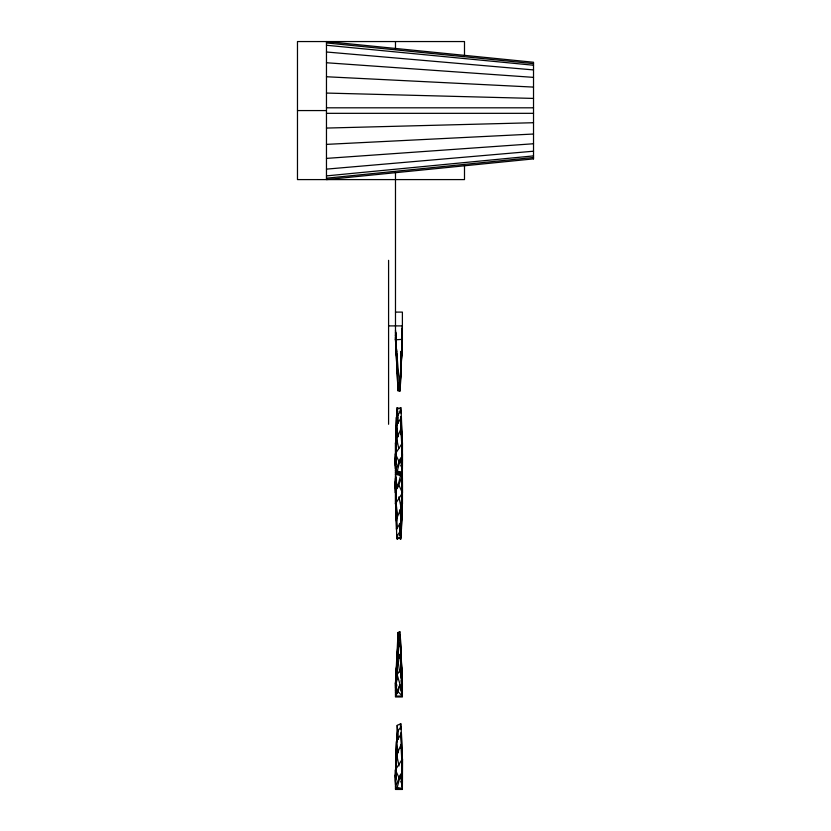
<?xml version="1.0" encoding="UTF-8"?>
<svg xmlns="http://www.w3.org/2000/svg" width="831" height="831" viewBox="0 0 831 831"><rect width="100%" height="100%" fill="white"/><g stroke="black" fill="none" stroke-linecap="round" stroke-linejoin="round"><path stroke-width="1.25" d="M401.768 501.446L402.464 503.898L402.391 477.752L402.464 492.897L395.4 503.898L395.483 477.752L396.564 480.089M400.771 465.453L402.391 468.944L402.464 442.798L395.4 453.809L395.483 468.944L395.4 442.798L396.107 445.25M402.391 783.384L402.464 758.9L395.4 769.911L395.483 785.046M395.483 477.752L395.4 492.897L395.483 479.425M402.391 468.944L402.464 453.809M395.992 454.391L395.483 459.896L396.003 454.837M395.992 492.316L395.483 486.8L396.003 491.859M402.391 683.165L402.391 696.97L395.483 696.97L395.483 683.061L398.059 632.495L399.804 631.653L400.843 652.397M395.992 770.493L395.483 775.998L397.187 725.401L400.677 723.718L400.843 728.797M401.737 453.57L402.391 459.45L402.391 487.257L400.677 537.397L397.187 539.08L397.062 535.257M401.757 493.572L402.391 486.8L401.737 493.126M395.878 460.53L395.483 463.044L396.46 417.422L396.792 419.967M400.906 525.462L401.415 529.285L402.391 483.663L401.799 487.423M395.992 458.13L395.483 461.943L396.46 417.422M401.415 529.285L402.391 484.753L401.705 489.843M396.013 455.99L395.483 461.049L396.719 410.306L397.904 412.02M401.809 491.474L402.391 486.343L401.144 536.4L399.971 534.676M395.483 463.044L396.46 425.43L401.415 417.422L402.391 463.044L401.799 459.283M402.391 483.663L401.415 521.266L396.46 529.285L395.483 483.663L395.878 486.166M395.483 779.146L396.46 741.532L401.415 733.513L402.391 778.045M395.483 461.943L396.46 425.43L398.236 436.722M402.391 484.753L401.415 521.266L399.638 509.985M398.932 408.457L397.187 407.626L395.483 459.896L397.187 409.299L400.677 407.626L400.843 412.695M396.003 463.283L395.483 465.734L395.982 450.205L395.483 464.3L395.878 461.818M396.325 439.848L396.699 428.194L396.304 439.807M401.383 512.031L401.176 518.502L401.394 512.052M401.872 483.413L402.391 480.962L401.799 499.088L402.391 486.343M401.778 500.449L402.391 482.396L401.799 486.135M402.391 338.892L400.262 387.661L399.088 385.937M395.483 465.734L395.951 455.481M396.065 452.916L396.699 438.82L401.176 428.194L401.695 443.671M397.093 516.009L396.699 518.502L396.158 501.675L396.699 518.502L401.176 507.886L402.391 480.962M395.483 781.836L395.951 771.583M396.065 769.018L396.699 754.922L401.176 744.296L402.391 780.402M395.483 461.049L395.971 450.101M396.252 444.595L396.823 432.141M397.145 425.597L397.613 415.469L401.144 410.306L402.391 461.049L401.726 454.723M395.483 464.3L396.699 438.82L398.766 448.605M400.729 521.099L400.262 531.238L396.719 536.4L395.483 485.647L396.013 490.716M400.968 516.041L402.391 482.396M400.75 520.975L400.262 531.238L399.462 523.634M400.926 517.121L401.415 506.858M395.483 777.151L395.961 767.023M396.314 759.42L396.782 749.292M397.145 741.699L397.613 731.571L401.144 726.398L402.391 777.151L401.726 770.815M395.971 766.203L395.483 776.466L395.92 772.612M396.273 759.783L396.823 748.243M397.125 741.823L397.613 731.571L398.413 739.164M400.635 370.844L400.178 379.829L400.646 370.813M400.958 364.435L401.602 351.606M401.799 347.753L402.391 336.212L401.778 341.323M400.978 364.362L401.653 351.482M401.789 348.906L402.391 337.303M395.483 684.671L397.602 651.733M397.769 649.198L398.496 637.793L400.262 635.206L402.391 683.975M397.665 650.621L395.483 683.975L395.992 678.844M397.831 648.055L398.496 637.793L399.233 646.663M401.778 342.559L402.391 333.522L401.82 337.209M401.757 343.951L402.391 334.945M401.768 338.923L402.391 330.302L401.695 332.691M401.789 339.64L402.391 331.974M395.483 689.346L397.82 659.783L400.054 654.464L402.391 687.923M401.228 352.136L400.916 355.938L401.415 350.827M401.757 345.8L402.391 338.196L400.262 387.661L399.888 383.808M395.483 171.913L395.483 339.806L402.391 339.349L399.804 391.214L398.059 390.373L398.496 385.272M401.737 347.005L402.391 339.349L399.804 391.214L399.264 384.753M395.483 683.279L396.023 676.631M396.242 674.066L396.782 667.636M399.482 635.528L399.804 631.653M395.909 341.177L395.483 337.303L399.867 389.936L398.007 390.767L398.444 385.646M400.968 356.219L401.404 351.108M401.84 345.987L402.391 339.588M395.483 692.566L397.166 674.668L400.698 669.173L402.391 690.893M396.242 676.278L396.74 671.147M395.483 459.668L395.992 454.588M397.571 535.268L397.187 539.08L397.571 535.289M401.757 493.385L402.391 487.039M395.483 775.77L395.992 770.69M401.726 491.983L402.391 485.647L401.144 536.4L400.428 529.981M396.034 681.524L395.483 686.655L397.696 647.048L400.178 643.038L402.391 685.565M396.584 676.392L396.865 673.827M400.178 643.038L402.391 686.655L401.778 681.545M395.909 681.7L395.483 685.565L397.696 647.048L399.057 658.547M396.48 676.538L396.761 673.962M395.483 460.364L395.92 456.51M400.854 412.872L401.144 410.306M400.854 728.964L401.144 726.398M402.391 472.455L395.483 470.668L400.667 458.151L402.391 472.455L395.483 472.455L395.909 468.881M401.82 479.009L402.391 474.241L395.483 474.241L397.197 488.545L402.391 476.028L395.483 474.241M400.906 421.234L401.415 417.422M396.46 529.285L396.792 526.74M395.992 774.232L395.483 778.045L396.46 741.532L398.236 752.813M400.906 737.336L401.415 733.513L402.391 779.146L401.799 775.385M395.483 470.668L396.003 466.918M401.872 479.788L402.391 476.028M396.844 678.013L395.483 687.923L397.82 659.783L399.721 672.102M399.721 656.947L400.054 654.464L402.391 689.346L401.82 685.658M401.02 427.944L401.415 425.43L401.685 435.506M400.781 430.687L401.176 428.194L402.391 465.734L401.872 463.283M396.854 518.762L396.46 521.266L396.055 506.162M395.878 777.909L395.483 780.402L396.699 754.922L399.025 765.933M400.584 748.035L401.176 744.296M401.809 329.232L402.391 326.791M396.938 684.858L395.483 690.893L397.166 674.668L402.391 692.566L400.698 669.173L400.127 671.583M401.737 330.883L402.391 328.577M401.768 445.25L402.464 442.798M395.4 503.898L396.107 501.446M401.685 481.866L402.391 479.425M401.768 761.352L402.464 758.9L402.391 785.046L400.771 781.556M395.483 472.455L397.197 471.468L400.667 458.151L402.391 470.668M402.391 474.252L400.667 475.239L397.197 488.545L395.483 476.028M326.469 178.198L533.523 157.495M326.469 175.892L533.523 155.896M326.469 169.129L533.523 151.211M326.469 158.389L533.523 143.753M326.469 144.376L533.523 134.03M326.469 128.067L533.523 122.718M326.469 107.812L533.523 107.812M297.477 110.565L326.469 110.565M326.469 113.328L533.523 113.328M395.483 312.103L402.391 312.103L402.391 339.702M388.586 325.897L402.391 325.897M395.483 473.348L402.391 473.348M402.391 696.077L398.07 691.756L395.483 694.29L399.804 685.097L402.391 696.077L395.483 696.066L398.07 691.756L399.804 685.097L402.391 694.29M402.391 788.557L395.483 788.557L397.197 787.559L402.391 788.557L400.667 774.253L395.483 786.77L397.197 787.559L400.667 774.253L402.391 786.77M326.469 93.062L533.523 98.422M326.469 76.753L533.523 87.099M326.469 62.751L533.523 77.376M326.469 52L533.523 69.918M326.469 45.248L533.523 65.234M326.469 42.942L533.523 63.634M397.187 537.397L400.677 539.08L402.391 486.8L400.677 537.397L400.033 531.071M399.16 461.963L395.4 453.809L395.483 467.282M398.703 484.743L402.464 492.897M399.16 778.055L395.4 769.911L395.483 783.384M401.685 464.83L402.391 467.282M396.065 334.384L395.483 331.974L396.003 336.96M395.878 484.889L395.483 482.396L395.961 496.585L395.483 480.962L396.003 483.413M398.849 496.876L401.176 507.886M401.872 779.385L402.391 781.836L400.968 732.651M401.799 460.571L402.391 464.3L401.778 446.247M401.051 680.724L401.435 683.186M395.992 338.664L395.483 334.945L395.982 345.156M401.705 456.853L402.391 461.943M395.483 484.753L395.992 488.576M401.03 675.156L401.477 678.989M396.719 410.306L397.592 418.003M401.809 455.232L402.391 460.364L401.778 447.535M395.92 490.186L395.483 486.343L395.971 496.606M397.613 415.469L398.413 423.062M397.187 409.299L397.841 415.625M397.187 725.401L397.841 731.727M401.737 769.672L402.391 775.998M397.187 407.626L397.571 411.418M401.757 453.124L402.391 459.668M395.483 487.039L395.992 492.118M395.483 338.892L395.992 344.024M396.491 349.155L396.74 351.721M395.483 330.302L395.961 335.423M396.242 348.625L396.782 355.232M398.059 632.495L398.6 638.873M401.311 670.762L400.978 666.94L401.55 674.533M401.737 675.863L402.391 683.518L400.968 654.89M401.757 677.068L402.391 684.671L400.262 635.206M395.483 333.522L395.992 339.952M395.483 338.196L395.982 346.589M396.138 348.334L396.823 359.418M397.28 366.076L397.665 372.246M398.329 382.54L398.496 385.075M396.148 348.864L396.813 360.415M397.104 365.547L397.623 374.542L397.125 365.598M396.2 348.989L396.771 359.21M398.059 390.373L395.483 339.349L398.007 390.767M400.926 429.575L401.176 434.706M401.778 451.565L402.391 464.3M395.483 482.396L395.971 492.596M396.46 506.858L396.823 514.555M400.968 430.666L401.144 434.457M401.799 448.387L402.391 461.049M395.483 485.647L395.961 495.775M396.429 505.913L396.782 513.506M401.809 452.916L402.391 465.734M395.483 480.962L395.951 491.225M400.947 417.089L401.56 435.247M401.778 441.448L402.391 459.896L401.799 441.895M395.961 501.394L395.483 486.8L395.982 502.267M396.138 506.266L396.803 525.826M400.968 416.549L401.591 435.548M396.107 505.923L396.813 527.654M401.778 439.287L402.391 463.044M395.483 483.663L395.992 503.638M464.498 55.604L464.498 41.55L297.477 41.55L297.477 179.589L464.498 179.589L464.498 165.525M402.391 775.645L402.391 789.45L395.483 789.45L395.483 775.541M395.483 41.55L395.483 49.216M395.483 459.45L395.483 487.257M388.586 260.332L388.586 424.277M401.176 351.606L400.916 355.481L401.217 351.669M400.677 407.626L400.303 411.428L400.677 407.626M400.677 723.718L400.428 726.263L400.677 723.718M533.523 158.877L326.469 179.589L326.469 41.55L533.523 62.252L533.523 158.877M400.677 539.08L400.178 534.001L400.677 539.08"/></g></svg>
